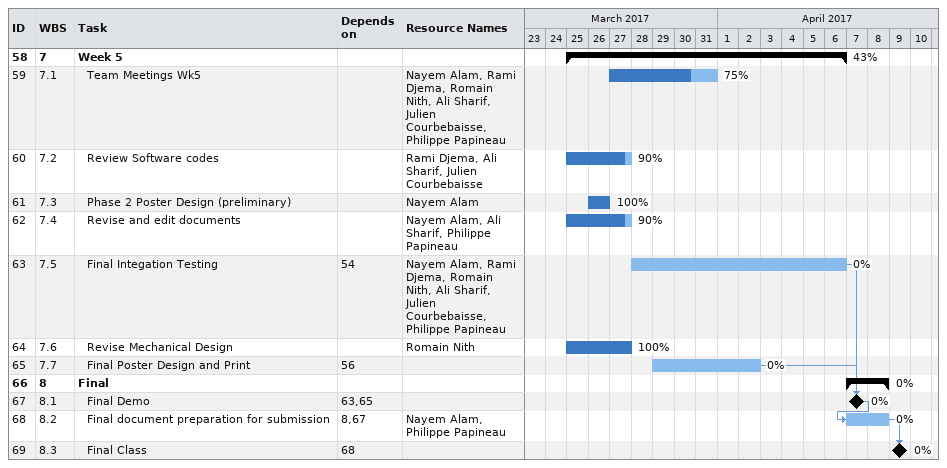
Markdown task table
| ID | WBS | Task | Start | Finish | Predecessors | Resources | % complete |
|---|---|---|---|---|---|---|---|
| 58 | 7 | **Week 5** | 2017-03-25 | 2017-04-06 |  |  | 43 |
| 59 | 7.1 | Team Meetings Wk5 | 2017-03-27 | 2017-03-31 |  | Nayem Alam, Rami Djema, Romain Nith, Ali Sharif, Julien Courbebaisse, Philippe Papineau | 75 |
| 60 | 7.2 | Review Software codes | 2017-03-25 | 2017-03-27 |  | Rami Djema, Ali Sharif, Julien Courbebaisse | 90 |
| 61 | 7.3 | Phase 2 Poster Design (preliminary) | 2017-03-26 | 2017-03-26 |  | Nayem Alam | 100 |
| 62 | 7.4 | Revise and edit documents | 2017-03-25 | 2017-03-27 |  | Nayem Alam, Ali Sharif, Philippe Papineau | 90 |
| 63 | 7.5 | Final Integation Testing | 2017-03-28 | 2017-04-06 | 54 | Nayem Alam, Rami Djema, Romain Nith, Ali Sharif, Julien Courbebaisse, Philippe Papineau | 0 |
| 64 | 7.6 | Revise Mechanical Design | 2017-03-25 | 2017-03-27 |  | Romain Nith | 100 |
| 65 | 7.7 | Final Poster Design and Print | 2017-03-29 | 2017-04-02 | 56 |  | 0 |
| 66 | 8 | **Final** | 2017-04-07 | 2017-04-08 |  |  | 0 |
| 67 | 8.1 | Final Demo (milestone) | 2017-04-07 | 2017-04-07 | 63, 65 |  | 0 |
| 68 | 8.2 | Final document preparation for submission | 2017-04-07 | 2017-04-08 | 8, 67 | Nayem Alam, Philippe Papineau | 0 |
| 69 | 8.3 | Final Class (milestone) | 2017-04-09 | 2017-04-09 | 68 |  | 0 |
